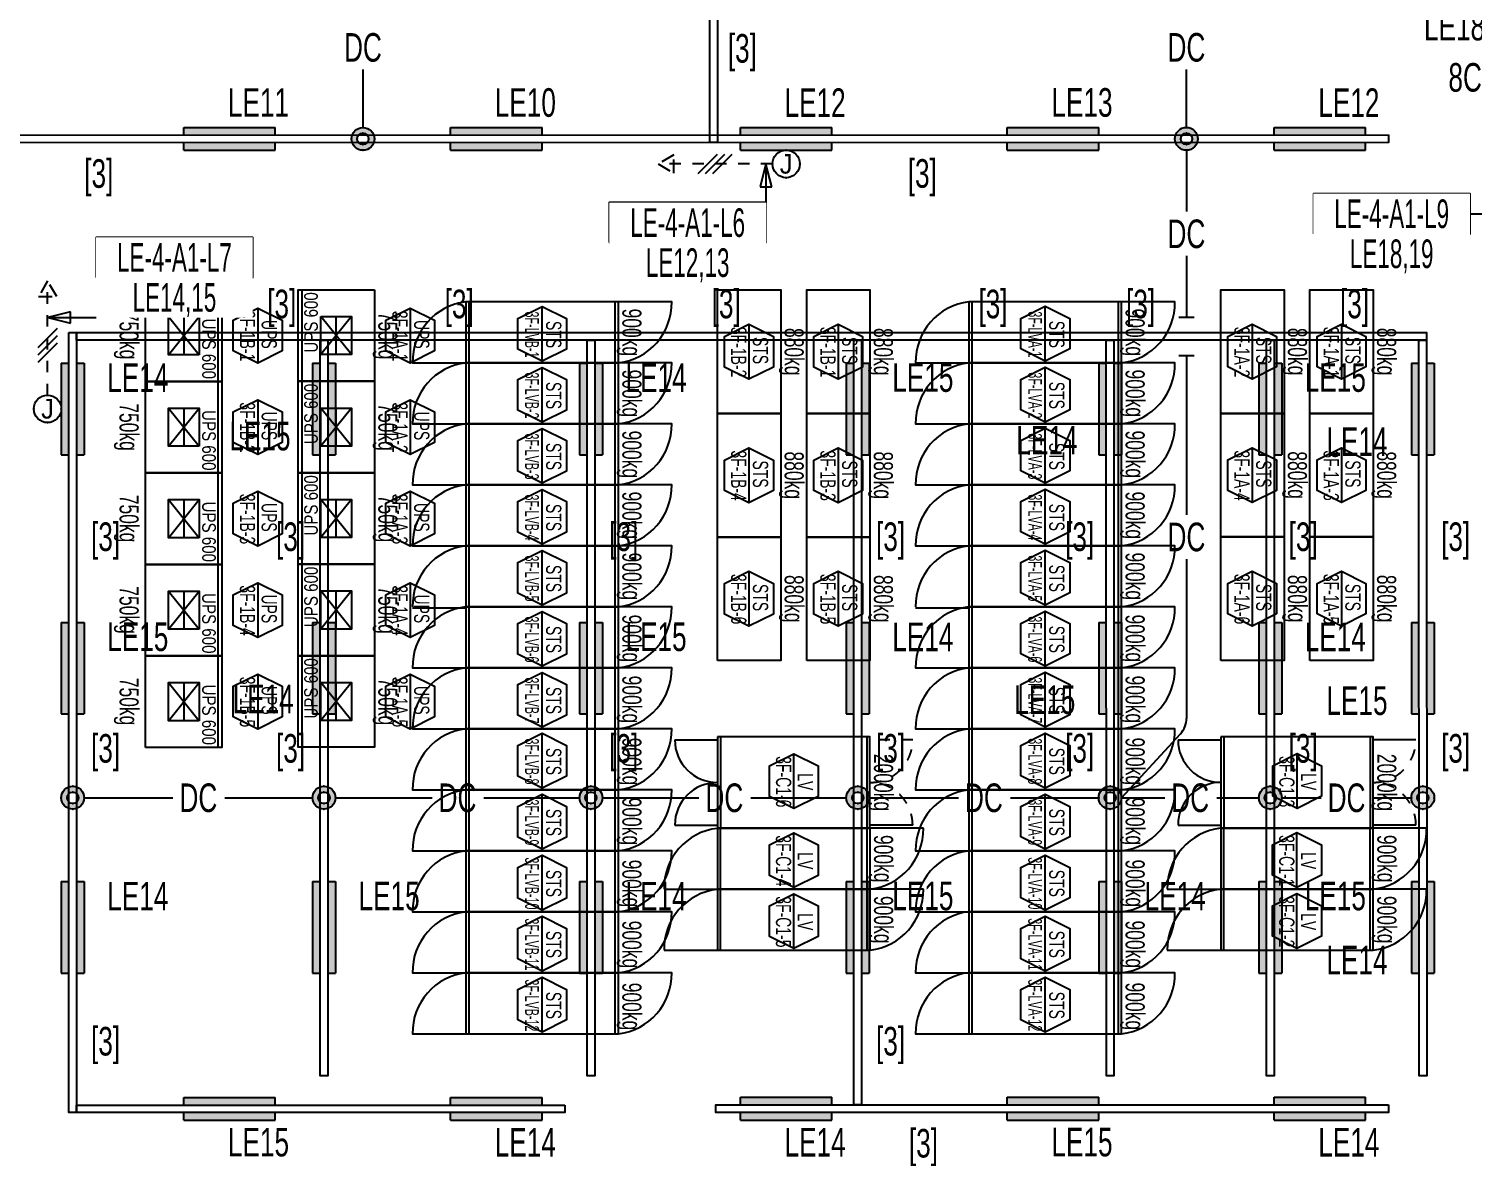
# Model space of a CAD drawing. Header units: millimetres. Extents: x 86947 to 500447, y -530175 to 1059536.
# Drawn here: x 290569 to 309510, y 385776 to 400693 of the extents above; entities that cross this region are included whole.
import ezdxf
from ezdxf.enums import TextEntityAlignment as Align

# ---------------------------------------------------------------- set-up
doc = ezdxf.new("R2010")
doc.units = ezdxf.units.MM
doc.header["$LTSCALE"] = 150
doc.set_wipeout_variables(frame=1)
doc.linetypes.add('D1', pattern=[3, 1, -1, 1])
for name, color, linetype in [('------01 Distribution Panel', 3, 'Continuous'), ('------03 Lighting Fixture', 3, 'Continuous'), ('------04 Lighting Switch', 2, 'Continuous'), ('------04 Number of Strands (가닥수)', 1, 'Continuous'), ('-----20 General Symbol', 3, 'Continuous'), ('-----23 Concealed or Exposed Wire', 4, 'D1'), ('-----25 Emergency Lighting Embeded Wire in Ceiling or Wall', 1, 'Continuous'), ('-----28 Race Way', 1, 'Continuous'), ('-----29 Indicator', 1, 'Continuous'), ('-----33 Equipment', 5, 'Continuous'), ('-----36 Dimension', 1, 'Continuous')]:
    doc.layers.add(name, color=color, linetype=linetype)
doc.styles.add('ELEC', font='Dotum.ttf')

# ---------------------------------------------------------------- blocks, each defined once
blk = doc.blocks.new('UPS 600kV')
at = {"layer": '-----33 Equipment'}
for p, q in [((800, 850), (-402, 850)), ((-52, 199), (448, 601)), ((448, 199), (-52, 601)), ((-52, 400), (448, 400))]:
    blk.add_line(p, q, dxfattribs=at)
for points in [[(798, -100), (-402, -100), (-402, 900), (798, 900)], [(448, 601), (448, 199), (-52, 199), (-52, 601)]]:
    blk.add_lwpolyline(points, close=True, dxfattribs=at)
at = {"layer": '-----33 Equipment', "style": 'ELEC', "width": 0.85}
blk.add_text('UPS 600', height=178.2, dxfattribs=at).set_placement((-26, 731), align=Align.MIDDLE_LEFT)
blk = doc.blocks.new('STS-R')
blk.add_lwpolyline([(886994, -128588), (888614, -128588), (888614, -129418), (886994, -129418), (886994, -128588)])
blk = doc.blocks.new('전기실 장비배치')
at = {"layer": '-----33 Equipment'}
for p, q in [((121646, 478667, 0), (121646, 479467, 0)), ((123564, 478667, 0), (123564, 479467, 0)), ((128244, 478668, 0), (128244, 479468, 0)), ((130164, 478668, 0), (130164, 479468, 0)), ((121646, 477867, 0), (121646, 478667, 0)), ((123564, 477867, 0), (123564, 478667, 0)), ((128244, 477868, 0), (128244, 478668, 0)), ((130164, 477868, 0), (130164, 478668, 0)), ((121646, 477067, 0), (121646, 477867, 0)), ((123564, 477067, 0), (123564, 477867, 0)), ((128244, 477068, 0), (128244, 477868, 0)), ((130164, 477068, 0), (130164, 477868, 0)), ((121646, 476267, 0), (121646, 477067, 0)), ((123564, 476267, 0), (123564, 477067, 0)), ((128244, 476268, 0), (128244, 477068, 0)), ((130164, 476268, 0), (130164, 477068, 0)), ((121646, 475467, 0), (121646, 476267, 0)), ((123564, 475467, 0), (123564, 476267, 0)), ((128244, 475468, 0), (128244, 476268, 0)), ((130164, 475468, 0), (130164, 476268, 0)), ((121646, 474667, 0), (121646, 475467, 0)), ((123564, 474667, 0), (123564, 475467, 0)), ((128244, 474668, 0), (128244, 475468, 0)), ((130164, 474668, 0), (130164, 475468, 0)), ((121646, 473867, 0), (121646, 474667, 0)), ((123564, 473867, 0), (123564, 474667, 0)), ((128244, 473868, 0), (128244, 474668, 0)), ((130164, 473868, 0), (130164, 474668, 0)), ((121646, 473067, 0), (121646, 473867, 0)), ((123564, 473067, 0), (123564, 473867, 0)), ((124344, 473723, 0), (124904, 473723, 0)), ((124944, 473763, 0), (124944, 472563, 0)), ((126862, 473763, 0), (126862, 472563, 0)), ((128244, 473068, 0), (128244, 473868, 0)), ((130164, 473068, 0), (130164, 473868, 0)), ((130944, 473724, 0), (131504, 473724, 0)), ((131544, 473764, 0), (131544, 472564, 0)), ((133462, 473764, 0), (133462, 472564, 0)), ((134064, 473724, 0), (133504, 473724, 0)), ((121646, 472267, 0), (121646, 473067, 0)), ((123564, 472267, 0), (123564, 473067, 0)), ((128244, 472268, 0), (128244, 473068, 0)), ((130164, 472268, 0), (130164, 473068, 0)), ((124344, 472603, 0), (124904, 472603, 0)), ((127464, 472603, 0), (126904, 472603, 0)), ((130944, 472604, 0), (131504, 472604, 0)), ((134064, 472604, 0), (133504, 472604, 0)), ((124945, 471763, 0), (124945, 472563, 0)), ((126865, 471763, 0), (126865, 472563, 0)), ((127605, 472563, 0), (126905, 472563, 0)), ((131545, 471764, 0), (131545, 472564, 0)), ((133465, 471764, 0), (133465, 472564, 0)), ((134205, 472564, 0), (133505, 472564, 0)), ((121646, 471467, 0), (121646, 472267, 0)), ((123564, 471467, 0), (123564, 472267, 0)), ((128244, 471468, 0), (128244, 472268, 0)), ((130164, 471468, 0), (130164, 472268, 0)), ((124203, 471763, 0), (124903, 471763, 0)), ((124945, 470963, 0), (124945, 471763, 0)), ((126865, 470963, 0), (126865, 471763, 0)), ((127605, 471763, 0), (126905, 471763, 0)), ((130803, 471764, 0), (131503, 471764, 0)), ((131545, 470964, 0), (131545, 471764, 0)), ((133465, 470964, 0), (133465, 471764, 0)), ((134205, 471764, 0), (133505, 471764, 0)), ((121646, 470667, 0), (121646, 471467, 0)), ((123564, 470667, 0), (123564, 471467, 0)), ((128244, 470668, 0), (128244, 471468, 0)), ((130164, 470668, 0), (130164, 471468, 0)), ((124203, 470963, 0), (124903, 470963, 0)), ((130803, 470964, 0), (131503, 470964, 0)), ((121646, 469867, 0), (121646, 470667, 0)), ((123564, 469867, 0), (123564, 470667, 0)), ((128244, 469868, 0), (128244, 470668, 0)), ((130164, 469868, 0), (130164, 470668, 0))]:
    blk.add_line(p, q, dxfattribs=at)
at = {"layer": '-----33 Equipment', "linetype": 'D1'}
blk.add_line((127464, 473723, 0), (126904, 473723, 0), dxfattribs=at)
at = {"layer": '-----33 Equipment', "elevation": 0}
for points in [[(121604, 479467, 0.385743), (120904, 478667), (121604, 478667)], [(123604, 478667, 0.385743), (124304, 479467), (123604, 479467)], [(128202, 479468, 0.385743), (127502, 478668), (128202, 478668)], [(130204, 478668, 0.385743), (130904, 479468), (130204, 479468)], [(121604, 478667, 0.385743), (120904, 477867), (121604, 477867)], [(123604, 477867, 0.385743), (124304, 478667), (123604, 478667)], [(128202, 478668, 0.385743), (127502, 477868), (128202, 477868)], [(130204, 477868, 0.385743), (130904, 478668), (130204, 478668)], [(121604, 477867, 0.385743), (120904, 477067), (121604, 477067)], [(123604, 477067, 0.385743), (124304, 477867), (123604, 477867)], [(128202, 477868, 0.385743), (127502, 477068), (128202, 477068)], [(130204, 477068, 0.385743), (130904, 477868), (130204, 477868)], [(121604, 477067, 0.385743), (120904, 476267), (121604, 476267)], [(123604, 476267, 0.385743), (124304, 477067), (123604, 477067)], [(128202, 477068, 0.385743), (127502, 476268), (128202, 476268)], [(130204, 476268, 0.385743), (130904, 477068), (130204, 477068)], [(121604, 476267, 0.385743), (120904, 475467)], [(123604, 475467, 0.385743), (124304, 476267), (123604, 476267)], [(128202, 476268, 0.385743), (127502, 475468)], [(130204, 475468, 0.385743), (130904, 476268), (130204, 476268)], [(121604, 475467, 0.385743), (120904, 474667), (121604, 474667)], [(123604, 474667, 0.385743), (124304, 475467), (123604, 475467)], [(128202, 475468, 0.385743), (127502, 474668), (128202, 474668)], [(130204, 474668, 0.385743), (130904, 475468), (130204, 475468)], [(121604, 474667, 0.385743), (120904, 473867), (121604, 473867)], [(123604, 473867, 0.385743), (124304, 474667), (123604, 474667)], [(128202, 474668, 0.385743), (127502, 473868), (128202, 473868)], [(130204, 473868, 0.385743), (130904, 474668), (130204, 474668)], [(121604, 473867, 0.385743), (120904, 473067), (121604, 473067)], [(123604, 473067, 0.385743), (124304, 473867), (123604, 473867)], [(128202, 473868, 0.385743), (127502, 473068), (128202, 473068)], [(130204, 473068, 0.385743), (130904, 473868), (130204, 473868)], [(121604, 473067, 0.385743), (120904, 472267), (121604, 472267)], [(123604, 472267, 0.385743), (124304, 473067), (123604, 473067)], [(128202, 473068, 0.385743), (127502, 472268), (128202, 472268)], [(130204, 472268, 0.385743), (130904, 473068), (130204, 473068)], [(121604, 472267, 0.385743), (120904, 471467), (121604, 471467)], [(123604, 471467, 0.385743), (124304, 472267), (123604, 472267)], [(128202, 472268, 0.385743), (127502, 471468), (128202, 471468)], [(130204, 471468, 0.385743), (130904, 472268), (130204, 472268)], [(121604, 471467, 0.385743), (120904, 470667), (121604, 470667)], [(123604, 470667, 0.385743), (124304, 471467), (123604, 471467)], [(128202, 471468, 0.385743), (127502, 470668), (128202, 470668)], [(130204, 470668, 0.385743), (130904, 471468), (130204, 471468)], [(121604, 470667, 0.385743), (120904, 469867), (121604, 469867)], [(123604, 469867, 0.385743), (124304, 470667), (123604, 470667)], [(128202, 470668, 0.385743), (127502, 469868), (128202, 469868)], [(130204, 469868, 0.385743), (130904, 470668), (130204, 470668)]]:
    blk.add_lwpolyline(points, format="xyb", dxfattribs=at)
for points in [[(123604, 478667), (123604, 479467), (121604, 479467), (121604, 478667)], [(130204, 478668), (130204, 479468), (128202, 479468), (128202, 478668)], [(123604, 477867), (123604, 478667), (121604, 478667), (121604, 477867)], [(130204, 477868), (130204, 478668), (128202, 478668), (128202, 477868)], [(123604, 477067), (123604, 477867), (121604, 477867), (121604, 477067)], [(130204, 477068), (130204, 477868), (128202, 477868), (128202, 477068)], [(123604, 476267), (123604, 477067), (121604, 477067), (121604, 476267)], [(130204, 476268), (130204, 477068), (128202, 477068), (128202, 476268)], [(123604, 475467), (123604, 476267), (121604, 476267), (121604, 475467)], [(130204, 475468), (130204, 476268), (128202, 476268), (128202, 475468)], [(123604, 474667), (123604, 475467), (121604, 475467), (121604, 474667)], [(130204, 474668), (130204, 475468), (128202, 475468), (128202, 474668)], [(123604, 473867), (123604, 474667), (121604, 474667), (121604, 473867)], [(130204, 473868), (130204, 474668), (128202, 474668), (128202, 473868)], [(123604, 473067), (123604, 473867), (121604, 473867), (121604, 473067)], [(124904, 473763), (124904, 472563), (126904, 472563), (126904, 473763)], [(130204, 473068), (130204, 473868), (128202, 473868), (128202, 473068)], [(131504, 473764), (131504, 472564), (133504, 472564), (133504, 473764)], [(123604, 472267), (123604, 473067), (121604, 473067), (121604, 472267)], [(130204, 472268), (130204, 473068), (128202, 473068), (128202, 472268)], [(126905, 471763), (126905, 472563), (124903, 472563), (124903, 471763)], [(133505, 471764), (133505, 472564), (131503, 472564), (131503, 471764)], [(123604, 471467), (123604, 472267), (121604, 472267), (121604, 471467)], [(130204, 471468), (130204, 472268), (128202, 472268), (128202, 471468)], [(126905, 470963), (126905, 471763), (124903, 471763), (124903, 470963)], [(133505, 470964), (133505, 471764), (131503, 471764), (131503, 470964)], [(123604, 470667), (123604, 471467), (121604, 471467), (121604, 470667)], [(130204, 470668), (130204, 471468), (128202, 471468), (128202, 470668)], [(123604, 469867), (123604, 470667), (121604, 470667), (121604, 469867)], [(130204, 469868), (130204, 470668), (128202, 470668), (128202, 469868)]]:
    blk.add_lwpolyline(points, close=True, dxfattribs=at)
for points in [[(122605, 478688), (122605, 479408), (122925, 479249), (122925, 478848), (122605, 478688), (122285, 478848), (122285, 479249), (122605, 479408)], [(129203, 478690), (129203, 479410), (129523, 479250), (129523, 478850), (129203, 478690), (128883, 478850), (128883, 479250), (129203, 479410)], [(118874, 479384), (118874, 478664), (118554, 478824), (118554, 479225), (118874, 479384), (119194, 479225), (119194, 478824), (118874, 478664)], [(120874, 479384), (120874, 478664), (120554, 478824), (120554, 479225), (120874, 479384), (121194, 479225), (121194, 478824), (120874, 478664)], [(125317, 479173), (125317, 478453), (124997, 478612), (124997, 479013), (125317, 479173), (125637, 479013), (125637, 478612), (125317, 478453)], [(126487, 479173), (126487, 478453), (126167, 478612), (126167, 479013), (126487, 479173), (126807, 479013), (126807, 478612), (126487, 478453)], [(131917, 479174), (131917, 478454), (131597, 478614), (131597, 479015), (131917, 479174), (132237, 479015), (132237, 478614), (131917, 478454)], [(133087, 479174), (133087, 478454), (132767, 478614), (132767, 479015), (133087, 479174), (133407, 479015), (133407, 478614), (133087, 478454)], [(122605, 477888), (122605, 478608), (122925, 478449), (122925, 478048), (122605, 477888), (122285, 478048), (122285, 478449), (122605, 478608)], [(129203, 477890), (129203, 478610), (129523, 478450), (129523, 478050), (129203, 477890), (128883, 478050), (128883, 478450), (129203, 478610)], [(118874, 478184), (118874, 477464), (118554, 477624), (118554, 478025), (118874, 478184), (119194, 478025), (119194, 477624), (118874, 477464)], [(120874, 478184), (120874, 477464), (120554, 477624), (120554, 478025), (120874, 478184), (121194, 478025), (121194, 477624), (120874, 477464)], [(122605, 477088), (122605, 477808), (122925, 477649), (122925, 477248), (122605, 477088), (122285, 477248), (122285, 477649), (122605, 477808)], [(129203, 477090), (129203, 477810), (129523, 477650), (129523, 477250), (129203, 477090), (128883, 477250), (128883, 477650), (129203, 477810)], [(125317, 477553), (125317, 476833), (124997, 476992), (124997, 477393), (125317, 477553), (125637, 477393), (125637, 476992), (125317, 476833)], [(126487, 477553), (126487, 476833), (126167, 476992), (126167, 477393), (126487, 477553), (126807, 477393), (126807, 476992), (126487, 476833)], [(131917, 477554), (131917, 476834), (131597, 476994), (131597, 477395), (131917, 477554), (132237, 477395), (132237, 476994), (131917, 476834)], [(133087, 477554), (133087, 476834), (132767, 476994), (132767, 477395), (133087, 477554), (133407, 477395), (133407, 476994), (133087, 476834)], [(118874, 476984), (118874, 476264), (118554, 476424), (118554, 476825), (118874, 476984), (119194, 476825), (119194, 476424), (118874, 476264)], [(120874, 476984), (120874, 476264), (120554, 476424), (120554, 476825), (120874, 476984), (121194, 476825), (121194, 476424), (120874, 476264)], [(122605, 476288), (122605, 477008), (122925, 476849), (122925, 476448), (122605, 476288), (122285, 476448), (122285, 476849), (122605, 477008)], [(129203, 476290), (129203, 477010), (129523, 476850), (129523, 476450), (129203, 476290), (128883, 476450), (128883, 476850), (129203, 477010)], [(122605, 475488), (122605, 476208), (122925, 476049), (122925, 475648), (122605, 475488), (122285, 475648), (122285, 476049), (122605, 476208)], [(129203, 475490), (129203, 476210), (129523, 476050), (129523, 475650), (129203, 475490), (128883, 475650), (128883, 476050), (129203, 476210)], [(125317, 475933), (125317, 475213), (124997, 475372), (124997, 475773), (125317, 475933), (125637, 475773), (125637, 475372), (125317, 475213)], [(126487, 475933), (126487, 475213), (126167, 475372), (126167, 475773), (126487, 475933), (126807, 475773), (126807, 475372), (126487, 475213)], [(131917, 475934), (131917, 475214), (131597, 475374), (131597, 475775), (131917, 475934), (132237, 475775), (132237, 475374), (131917, 475214)], [(133087, 475934), (133087, 475214), (132767, 475374), (132767, 475775), (133087, 475934), (133407, 475775), (133407, 475374), (133087, 475214)], [(118874, 475784), (118874, 475064), (118554, 475224), (118554, 475625), (118874, 475784), (119194, 475625), (119194, 475224), (118874, 475064)], [(120874, 475784), (120874, 475064), (120554, 475224), (120554, 475625), (120874, 475784), (121194, 475625), (121194, 475224), (120874, 475064)], [(120904, 475453), (121604, 475453)], [(127502, 475454), (128202, 475454)], [(122605, 474688), (122605, 475408), (122925, 475249), (122925, 474848), (122605, 474688), (122285, 474848), (122285, 475249), (122605, 475408)], [(129203, 474690), (129203, 475410), (129523, 475250), (129523, 474850), (129203, 474690), (128883, 474850), (128883, 475250), (129203, 475410)], [(118874, 474584), (118874, 473864), (118554, 474024), (118554, 474425), (118874, 474584), (119194, 474425), (119194, 474024), (118874, 473864)], [(120874, 474584), (120874, 473864), (120554, 474024), (120554, 474425), (120874, 474584), (121194, 474425), (121194, 474024), (120874, 473864)], [(122605, 473888), (122605, 474608), (122925, 474449), (122925, 474048), (122605, 473888), (122285, 474048), (122285, 474449), (122605, 474608)], [(129203, 473890), (129203, 474610), (129523, 474450), (129523, 474050), (129203, 473890), (128883, 474050), (128883, 474450), (129203, 474610)], [(122605, 473088), (122605, 473808), (122925, 473649), (122925, 473248), (122605, 473088), (122285, 473248), (122285, 473649), (122605, 473808)], [(129203, 473090), (129203, 473810), (129523, 473650), (129523, 473250), (129203, 473090), (128883, 473250), (128883, 473650), (129203, 473810)], [(125905, 472821), (125905, 473541), (126225, 473381), (126225, 472980), (125905, 472821), (125585, 472980), (125585, 473381), (125905, 473541)], [(132505, 472822), (132505, 473542), (132825, 473383), (132825, 472982), (132505, 472822), (132185, 472982), (132185, 473383), (132505, 473542)], [(122605, 472288), (122605, 473008), (122925, 472849), (122925, 472448), (122605, 472288), (122285, 472448), (122285, 472849), (122605, 473008)], [(129203, 472290), (129203, 473010), (129523, 472850), (129523, 472450), (129203, 472290), (128883, 472450), (128883, 472850), (129203, 473010)], [(125904, 471784), (125904, 472504), (126224, 472345), (126224, 471944), (125904, 471784), (125584, 471944), (125584, 472345), (125904, 472504)], [(132504, 471786), (132504, 472506), (132824, 472346), (132824, 471946), (132504, 471786), (132184, 471946), (132184, 472346), (132504, 472506)], [(122605, 471488), (122605, 472208), (122925, 472049), (122925, 471648), (122605, 471488), (122285, 471648), (122285, 472049), (122605, 472208)], [(129203, 471490), (129203, 472210), (129523, 472050), (129523, 471650), (129203, 471490), (128883, 471650), (128883, 472050), (129203, 472210)], [(125904, 470984), (125904, 471704), (126224, 471545), (126224, 471144), (125904, 470984), (125584, 471144), (125584, 471545), (125904, 471704)], [(132504, 470986), (132504, 471706), (132824, 471546), (132824, 471146), (132504, 470986), (132184, 471146), (132184, 471546), (132504, 471706)], [(122605, 470688), (122605, 471408), (122925, 471249), (122925, 470848), (122605, 470688), (122285, 470848), (122285, 471249), (122605, 471408)], [(129203, 470690), (129203, 471410), (129523, 471250), (129523, 470850), (129203, 470690), (128883, 470850), (128883, 471250), (129203, 471410)], [(122605, 469888), (122605, 470608), (122925, 470449), (122925, 470048), (122605, 469888), (122285, 470048), (122285, 470449), (122605, 470608)], [(129203, 469890), (129203, 470610), (129523, 470450), (129523, 470050), (129203, 469890), (128883, 470050), (128883, 470450), (129203, 470610)]]:
    blk.add_lwpolyline(points, dxfattribs=at)
at = {"layer": '-----33 Equipment'}
for centre, radius, start, end in [((124904, 473723, 0), 560, 180, 270), ((131504, 473724, 0), 560, 180, 270), ((124904, 472603, 0), 560, 90, 180), ((131504, 472604, 0), 560, 90, 180), ((124994, 471776, 0), 791, 96.6265, 181.0016), ((126813, 472549, 0), 791, 276.6265, 1.0016), ((131594, 471778, 0), 791, 96.6265, 181.0016), ((133413, 472550, 0), 791, 276.6265, 1.0016), ((124994, 470976, 0), 791, 96.6265, 181.0016), ((126813, 471749, 0), 791, 276.6265, 1.0016), ((131594, 470978, 0), 791, 96.6265, 181.0016), ((133413, 471750, 0), 791, 276.6265, 1.0016)]:
    blk.add_arc(centre, radius, start, end, dxfattribs=at)
at = {"layer": '-----33 Equipment', "linetype": 'D1'}
for centre, start, end in [((126904, 473723, 0), 270, 0), ((133504, 473724, 0), 270, 0), ((126904, 472603, 0), 0, 90), ((133504, 472604, 0), 0, 90)]:
    blk.add_arc(centre, 560, start, end, dxfattribs=at)
at = {"layer": '-----33 Equipment'}
for name, p, rotation in [('UPS 600kV', (117504, 479222, 0), 270), ('UPS 600kV', (120304, 478827, 0), 89.99999999999999), ('STS-R', (-3684, -408991, 0), 90.00000000000001), ('STS-R', (-2514, -408991, 0), 90.00000000000001), ('STS-R', (2916, -408989, 0), 90.00000000000001), ('STS-R', (4086, -408989, 0), 90.00000000000001), ('UPS 600kV', (117504, 478022, 0), 270), ('UPS 600kV', (120304, 477627, 0), 89.99999999999999), ('STS-R', (-3684, -410611, 0), 90.00000000000001), ('STS-R', (-2514, -410611, 0), 90.00000000000001), ('STS-R', (2916, -410609, 0), 90.00000000000001), ('STS-R', (4086, -410609, 0), 90.00000000000001), ('UPS 600kV', (117504, 476822, 0), 270), ('UPS 600kV', (120304, 476427, 0), 89.99999999999999), ('STS-R', (-3684, -412231, 0), 90.00000000000001), ('STS-R', (-2514, -412231, 0), 90.00000000000001), ('STS-R', (2916, -412229, 0), 90.00000000000001), ('STS-R', (4086, -412229, 0), 90.00000000000001), ('UPS 600kV', (117504, 475622, 0), 270), ('UPS 600kV', (120304, 475227, 0), 89.99999999999999), ('UPS 600kV', (117504, 474422, 0), 270), ('UPS 600kV', (120304, 474027, 0), 89.99999999999999)]:
    blk.add_blockref(name, p, dxfattribs=dict(at, rotation=rotation))
at = {"layer": '-----33 Equipment', "style": 'ELEC', "width": 0.7}
for s, p in [('750kg', (117156, 479025, 0)), ('750kg', (120550, 479025, 0)), ('900kg', (123750, 479067, 0)), ('900kg', (130350, 479068, 0)), ('880kg', (125878, 478813, 0)), ('880kg', (127048, 478813, 0)), ('880kg', (132478, 478815, 0)), ('880kg', (133648, 478815, 0)), ('900kg', (123750, 478267, 0)), ('900kg', (130350, 478268, 0)), ('750kg', (117156, 477825, 0)), ('750kg', (120550, 477825, 0)), ('900kg', (123750, 477467, 0)), ('900kg', (130350, 477468, 0)), ('880kg', (132478, 477195, 0)), ('880kg', (133648, 477195, 0)), ('880kg', (125878, 477193, 0)), ('880kg', (127048, 477193, 0)), ('900kg', (123750, 476667, 0)), ('900kg', (130350, 476668, 0)), ('750kg', (117156, 476625, 0)), ('750kg', (120550, 476625, 0)), ('900kg', (123750, 475867, 0)), ('900kg', (130350, 475868, 0)), ('880kg', (125878, 475573, 0)), ('880kg', (127048, 475573, 0)), ('880kg', (132478, 475575, 0)), ('880kg', (133648, 475575, 0)), ('750kg', (117156, 475425, 0)), ('750kg', (120550, 475425, 0)), ('900kg', (123750, 475053, 0)), ('900kg', (130350, 475054, 0)), ('750kg', (117156, 474225, 0)), ('750kg', (120550, 474225, 0)), ('900kg', (123750, 474253, 0)), ('900kg', (130350, 474254, 0)), ('900kg', (123750, 473439, 0)), ('900kg', (130350, 473441, 0)), ('2000kg', (127050, 473163, 0)), ('2000kg', (133650, 473164, 0)), ('900kg', (123750, 472653, 0)), ('900kg', (130350, 472654, 0)), ('900kg', (127051, 472163, 0)), ('900kg', (133651, 472164, 0)), ('900kg', (123750, 471839, 0)), ('900kg', (130350, 471841, 0)), ('900kg', (127051, 471363, 0)), ('900kg', (133651, 471364, 0)), ('900kg', (123750, 471039, 0)), ('900kg', (130350, 471041, 0)), ('900kg', (123750, 470225, 0)), ('900kg', (130350, 470227, 0))]:
    blk.add_text(s, height=250, rotation=270, dxfattribs=at).set_placement(p, align=Align.MIDDLE)
at = {"layer": '-----33 Equipment', "style": 'ELEC'}
for s, height, width, p in [('3F-1B-1', 200, 0.7, (118740, 479019, 0)), ('UPS', 200, 0.7, (119025, 479041, 0)), ('3F-1A-1', 200, 0.7, (120740, 479019, 0)), ('UPS', 200, 0.7, (121025, 479041, 0)), ('3F-LVB-1', 180, 0.6, (122471, 479039, 0)), ('STS', 200, 0.7, (122756, 479039, 0)), ('3F-LVA-1', 180, 0.6, (129069, 479041, 0)), ('STS', 200, 0.7, (129354, 479041, 0)), ('3F-1B-2', 200, 0.7, (125183, 478808, 0)), ('3F-1B-1', 200, 0.7, (126353, 478808, 0)), ('3F-1A-2', 200, 0.7, (131783, 478809, 0)), ('3F-1A-1', 200, 0.7, (132953, 478809, 0)), ('STS', 200, 0.7, (125468, 478829, 0)), ('STS', 200, 0.7, (126638, 478829, 0)), ('STS', 200, 0.7, (132068, 478831, 0)), ('STS', 200, 0.7, (133238, 478831, 0)), ('3F-LVB-2', 180, 0.6, (122471, 478239, 0)), ('3F-LVA-2', 180, 0.6, (129069, 478241, 0)), ('STS', 200, 0.7, (122756, 478239, 0)), ('STS', 200, 0.7, (129354, 478241, 0)), ('3F-1B-2', 200, 0.7, (118740, 477819, 0)), ('3F-1A-2', 200, 0.7, (120740, 477819, 0)), ('UPS', 200, 0.7, (119025, 477841, 0)), ('UPS', 200, 0.7, (121025, 477841, 0)), ('3F-LVB-3', 180, 0.6, (122471, 477439, 0)), ('3F-LVA-3', 180, 0.6, (129069, 477441, 0)), ('STS', 200, 0.7, (122756, 477439, 0)), ('3F-1B-4', 200, 0.7, (125183, 477188, 0)), ('3F-1B-3', 200, 0.7, (126353, 477188, 0)), ('STS', 200, 0.7, (129354, 477441, 0)), ('3F-1A-4', 200, 0.7, (131783, 477189, 0)), ('3F-1A-3', 200, 0.7, (132953, 477189, 0)), ('STS', 200, 0.7, (125468, 477209, 0)), ('STS', 200, 0.7, (126638, 477209, 0)), ('STS', 200, 0.7, (132068, 477211, 0)), ('STS', 200, 0.7, (133238, 477211, 0)), ('3F-1B-3', 200, 0.7, (118740, 476619, 0)), ('3F-1A-3', 200, 0.7, (120740, 476619, 0)), ('3F-LVB-4', 180, 0.6, (122471, 476639, 0)), ('3F-LVA-4', 180, 0.6, (129069, 476641, 0)), ('UPS', 200, 0.7, (119025, 476641, 0)), ('UPS', 200, 0.7, (121025, 476641, 0)), ('STS', 200, 0.7, (122756, 476639, 0)), ('STS', 200, 0.7, (129354, 476641, 0)), ('3F-LVB-5', 180, 0.6, (122471, 475839, 0)), ('STS', 200, 0.7, (122756, 475839, 0)), ('3F-LVA-5', 180, 0.6, (129069, 475841, 0)), ('STS', 200, 0.7, (129354, 475841, 0)), ('3F-1B-6', 200, 0.7, (125183, 475568, 0)), ('3F-1B-5', 200, 0.7, (126353, 475568, 0)), ('3F-1A-6', 200, 0.7, (131783, 475569, 0)), ('3F-1A-5', 200, 0.7, (132953, 475569, 0)), ('3F-1B-4', 200, 0.7, (118740, 475419, 0)), ('UPS', 200, 0.7, (119025, 475441, 0)), ('3F-1A-4', 200, 0.7, (120740, 475419, 0)), ('UPS', 200, 0.7, (121025, 475441, 0)), ('STS', 200, 0.7, (125468, 475589, 0)), ('STS', 200, 0.7, (126638, 475589, 0)), ('STS', 200, 0.7, (132068, 475591, 0)), ('STS', 200, 0.7, (133238, 475591, 0)), ('3F-LVB-6', 180, 0.6, (122471, 475039, 0)), ('3F-LVA-6', 180, 0.6, (129069, 475041, 0)), ('STS', 200, 0.7, (122756, 475039, 0)), ('STS', 200, 0.7, (129354, 475041, 0)), ('3F-1B-5', 200, 0.7, (118740, 474219, 0)), ('3F-1A-5', 200, 0.7, (120740, 474219, 0)), ('3F-LVB-7', 180, 0.6, (122471, 474239, 0)), ('3F-LVA-7', 180, 0.6, (129069, 474241, 0)), ('UPS', 200, 0.7, (119025, 474241, 0)), ('UPS', 200, 0.7, (121025, 474241, 0)), ('STS', 200, 0.7, (122756, 474239, 0)), ('STS', 200, 0.7, (129354, 474241, 0)), ('3F-LVB-8', 180, 0.6, (122471, 473439, 0)), ('3F-LVA-8', 180, 0.6, (129069, 473441, 0)), ('STS', 200, 0.7, (122756, 473439, 0)), ('STS', 200, 0.7, (129354, 473441, 0)), ('3F-C1-6', 200, 0.7, (125771, 473172, 0)), ('3F-C1-3', 200, 0.7, (132371, 473173, 0)), ('LV', 200, 0.7, (126056, 473172, 0)), ('LV', 200, 0.7, (132656, 473173, 0)), ('3F-LVB-9', 180, 0.6, (122471, 472639, 0)), ('STS', 200, 0.7, (122756, 472639, 0)), ('3F-LVA-9', 180, 0.6, (129069, 472641, 0)), ('STS', 200, 0.7, (129354, 472641, 0)), ('3F-C1-4', 200, 0.7, (125770, 472135, 0)), ('3F-C1-1', 200, 0.7, (132370, 472137, 0)), ('LV', 200, 0.7, (126055, 472135, 0)), ('LV', 200, 0.7, (132655, 472137, 0)), ('3F-LVB-10', 180, 0.6, (122471, 471839, 0)), ('STS', 200, 0.7, (122756, 471839, 0)), ('3F-LVA-10', 180, 0.6, (129069, 471841, 0)), ('STS', 200, 0.7, (129354, 471841, 0)), ('3F-C1-5', 200, 0.7, (125770, 471335, 0)), ('3F-C1-2', 200, 0.7, (132370, 471337, 0)), ('3F-LVB-11', 180, 0.6, (122471, 471039, 0)), ('LV', 200, 0.7, (126055, 471335, 0)), ('3F-LVA-11', 180, 0.6, (129069, 471041, 0)), ('LV', 200, 0.7, (132655, 471337, 0)), ('STS', 200, 0.7, (122756, 471039, 0)), ('STS', 200, 0.7, (129354, 471041, 0)), ('3F-LVB-12', 180, 0.6, (122471, 470239, 0)), ('3F-LVA-12', 180, 0.6, (129069, 470241, 0)), ('STS', 200, 0.7, (122756, 470239, 0)), ('STS', 200, 0.7, (129354, 470241, 0))]:
    blk.add_text(s, height=height, rotation=270, dxfattribs=dict(at, width=width)).set_placement(p, align=Align.MIDDLE_CENTER)
blk = doc.blocks.new('D01')
at = {"linetype": 'Continuous'}
blk.add_circle((0, 0), 150, dxfattribs=at)
for p in [(-150, 0), (0, 150), (150, 0), (0, -150)]:
    blk.add_point(p)
blk = doc.blocks.new('E01')
h = blk.add_hatch(color=256)
edge = h.paths.add_edge_path(flags=17)
edge.add_arc((0, 0), 75, 0, 360)
edge = h.paths.add_edge_path()
edge.add_arc((0, 0), 150, 0, 360)
blk.add_blockref('D01', (0, 0))
at = {"xscale": 0.5, "yscale": 0.5, "zscale": 0.5}
blk.add_blockref('D01', (0, 0), dxfattribs=at)
blk = doc.blocks.new('E17')
h = blk.add_hatch(color=256)
h.paths.add_polyline_path([(600, 100), (-600, 100), (-600, 0), (600, 0)])
h.paths.add_polyline_path([(600, -100), (-600, -100), (-600, -200), (600, -200)])
for p, q in [((-600, 100), (600, 100)), ((-600, 100), (-600, 0)), ((600, 100), (600, 0)), ((600, 100), (600, 0)), ((-600, -100), (-600, -200)), ((600, -100), (600, -200)), ((-600, -200), (600, -200))]:
    blk.add_line(p, q)
blk = doc.blocks.new('O04')
blk.add_circle((0, 0), 150)
for p in [(-150, 0), (0, 150), (150, 0), (0, -150)]:
    blk.add_point(p)
at = {"style": 'ELEC'}
blk.add_text('J', height=214, dxfattribs=at).set_placement((0, 0), align=Align.MIDDLE)
blk = doc.blocks.new('O07')
blk.add_lwpolyline([(0, -100), (173, 0), (0, 100)], close=True)
blk = doc.blocks.new('*U45')
at = {"color": 0}
for p, q in [((-186, -106), (26, 106)), ((-106, -106), (106, 106)), ((-26, -106), (186, 106))]:
    blk.add_line(p, q, dxfattribs=at)

msp = doc.modelspace()

# ---------------------------------------------------------------- linework, layer by layer
at = {"layer": '------01 Distribution Panel', "color": 1, "elevation": 0}
for points in [[(307415, 398005), (309470, 398005), (309470, 398530), (307415, 398530)], [(298181, 397890), (300236, 397890), (300236, 398415), (298181, 398415)], [(291451, 397432), (293505, 397432), (293505, 397957), (291451, 397957)]]:
    msp.add_lwpolyline(points, close=True, dxfattribs=at)
at = {"layer": '-----23 Concealed or Exposed Wire', "elevation": 0}
for points in [[(300320, 398921), (298820, 398921)], [(290814, 395888), (290814, 397388)]]:
    msp.add_lwpolyline(points, dxfattribs=at)
at = {"layer": '-----25 Emergency Lighting Embeded Wire in Ceiling or Wall'}
for p, q in [((294950, 400159), (294950, 399400)), ((305750, 399401), (305750, 400160)), ((305750, 399101), (305750, 398296)), ((305750, 397715), (305750, 396910)), ((305650, 396910), (305850, 396910)), ((305650, 396410), (305850, 396410)), ((305750, 396410), (305750, 394320)), ((305750, 393738), (305750, 391649)), ((304899, 390608), (305671, 391445)), ((291294, 390608), (292458, 390608)), ((293139, 390608), (294289, 390608)), ((294589, 390608), (295857, 390608)), ((296537, 390608), (297790, 390608)), ((298090, 390608), (299357, 390608)), ((300037, 390608), (301289, 390608)), ((301589, 390608), (302761, 390608)), ((303442, 390608), (304599, 390608)), ((304899, 390608), (305466, 390608)), ((306147, 390608), (306700, 390608)), ((307000, 390608), (307517, 390608)), ((308197, 390608), (308700, 390608))]:
    msp.add_line(p, q, dxfattribs=at)
msp.add_arc((305450, 391649), 300, 317.3208, 0, dxfattribs=at)
at = {"layer": '-----28 Race Way', "elevation": 0}
for points in [[(299500, 401701), (299600, 401701), (299600, 399201), (299500, 399201)], [(308400, 399301), (308400, 399201), (278000, 399200), (278000, 399300)], [(291094, 396709), (291194, 396709), (291194, 386478), (291094, 386478)], [(291194, 396609), (291194, 396709), (308900, 396710), (308900, 396610)], [(294389, 396610), (294489, 396610), (294490, 386959), (294390, 386959)], [(297890, 396610), (297990, 396610), (297991, 386959), (297891, 386959)], [(301389, 396610), (301489, 396610), (301490, 386579), (301390, 386579)], [(304699, 396610), (304799, 396610), (304800, 386959), (304700, 386959)], [(306800, 396610), (306900, 396610), (306901, 386959), (306801, 386959)], [(308800, 396610), (308900, 396610), (308901, 386959), (308801, 386959)], [(297600, 386578), (297600, 386478), (291194, 386478), (291194, 386578)], [(308400, 386579), (308400, 386479), (299579, 386479), (299579, 386579)]]:
    msp.add_lwpolyline(points, close=True, dxfattribs=at)
at = {"layer": '-----29 Indicator', "color": 1}
for p, q in [((300236, 398921), (300161, 398621)), ((300311, 398621), (300236, 398921)), ((300161, 398621), (300311, 398621)), ((291116, 396982), (290816, 396907)), ((290816, 396907), (291116, 396832)), ((291116, 396832), (291116, 396982))]:
    msp.add_line(p, q, dxfattribs=at)

# ---------------------------------------------------------------- block references
at = {"layer": '------03 Lighting Fixture', "color": 3, "xscale": -1}
for p, rotation in [((293200, 399200), 180), ((296700, 399200), 180), ((300500, 399201), 180), ((304000, 399201), 180), ((307500, 399201), 180), ((291094, 395708), 90), ((294389, 395708), 90), ((297890, 395708), 90), ((301389, 395708), 90), ((304699, 395708), 90), ((306800, 395708), 90), ((308800, 395708), 90), ((291094, 392308), 90), ((294389, 392308), 90), ((297890, 392308), 90), ((301389, 392308), 90), ((304699, 392308), 90), ((306800, 392308), 90), ((308800, 392308), 90), ((291094, 388908), 90), ((294389, 388908), 90), ((297890, 388908), 90), ((301389, 388908), 90), ((304699, 388908), 90), ((306800, 388908), 90), ((308800, 388908), 90), ((293200, 386478), 180), ((296700, 386478), 180), ((300500, 386479), 180), ((304000, 386479), 180), ((307500, 386479), 180)]:
    msp.add_blockref('E17', p, dxfattribs=dict(at, rotation=rotation))
at = {"layer": '------03 Lighting Fixture'}
for p in [(294950, 399250), (305750, 399251), (291144, 390608), (294439, 390608), (297940, 390608), (301439, 390608), (304749, 390608), (306850, 390608), (308850, 390608)]:
    msp.add_blockref('E01', p, dxfattribs=at)
at = {"layer": '------04 Number of Strands (가닥수)', "xscale": 1.2, "yscale": 1.2, "zscale": 1.2}
msp.add_blockref('*U45', (299570, 398921), dxfattribs=at)
at = {"layer": '------04 Number of Strands (가닥수)', "xscale": -1.2, "yscale": 1.2, "zscale": 1.2, "rotation": 90}
msp.add_blockref('*U45', (290814, 396541), dxfattribs=at)
at = {"layer": '-----20 General Symbol', "xscale": 1.2, "yscale": 1.2, "zscale": 1.2}
for p in [(300500, 398921), (290814, 395708)]:
    msp.add_blockref('O04', p, dxfattribs=at)
at = {"layer": '-----23 Concealed or Exposed Wire', "xscale": 1.199999999953434, "yscale": 1.199999999953434, "zscale": 1.199999999953434}
for p, rotation in [((299028, 398921), 180), ((290814, 397181), 89.99999999999999)]:
    msp.add_blockref('O07', p, dxfattribs=dict(at, rotation=rotation))
at = {"layer": '-----36 Dimension'}
msp.add_blockref('전기실 장비배치', (174696, -82355), dxfattribs=at)

# ---------------------------------------------------------------- texts
at = {"layer": '------04 Lighting Switch', "style": 'ELEC', "width": 0.7}
for s, p in [('LE18~25', (309557, 400729, 0)), ('8CCT', (309634, 400057, 0)), ('LE11', (293580, 399727)), ('LE10', (297080, 399727)), ('LE12', (300880, 399728)), ('LE13', (304380, 399728)), ('LE12', (307880, 399728)), ('LE14', (291997, 396117)), ('LE14', (298794, 396117)), ('LE15', (302293, 396117)), ('LE15', (307703, 396117)), ('LE15', (293600, 395349)), ('LE14', (303920, 395298)), ('LE14', (307987, 395279)), ('LE15', (291997, 392717)), ('LE15', (298794, 392717)), ('LE14', (302293, 392717)), ('LE14', (307703, 392717)), ('LE14', (293642, 391904)), ('LE15', (303892, 391891)), ('LE15', (307987, 391879)), ('LE14', (291997, 389317)), ('LE15', (295293, 389317)), ('LE14', (298794, 389317)), ('LE15', (302293, 389317)), ('LE14', (305602, 389317)), ('LE15', (307703, 389317)), ('LE14', (307987, 388479)), ('LE15', (293580, 386088)), ('LE14', (297080, 386088)), ('LE14', (300880, 386089)), ('LE15', (304380, 386089)), ('LE14', (307880, 386089))]:
    msp.add_text(s, height=375, dxfattribs=at).set_placement(p, align=Align.MIDDLE)
at = {"layer": '-----25 Emergency Lighting Embeded Wire in Ceiling or Wall', "style": 'ELEC', "width": 0.7}
for p in [(294950, 400450), (305750, 400451), (305750, 398005), (305750, 394029), (292792, 390608), (296190, 390608), (299690, 390608), (303094, 390608), (305799, 390608), (307850, 390608)]:
    msp.add_text('DC', height=375, dxfattribs=at).set_placement(p, align=Align.MIDDLE)
at = {"layer": '-----28 Race Way', "style": 'ELEC', "width": 0.7}
for p in [(299926, 400391), (291486, 398749), (302286, 398750), (293885, 397038), (296213, 397038), (303213, 397038), (305149, 397038), (307955, 397038), (291575, 393985), (294001, 393985), (298371, 393985), (301870, 393985), (304350, 393985), (307281, 393985), (309281, 393985), (291575, 391209), (294001, 391209), (298371, 391209), (301870, 391209), (304350, 391209), (307281, 391209), (309281, 391209), (291575, 387368), (301870, 387368), (302301, 386030)]:
    msp.add_text('[3]', height=375, dxfattribs=at).set_placement(p, align=Align.MIDDLE)

# ---------------------------------------------------------------- next in the draw order: wipeouts: each hides what was drawn before it
at = {"color": 1}
for points in [[(307415, 398005), (309470, 398005), (309470, 398530), (307415, 398530)], [(298181, 397890), (300236, 397890), (300236, 398415), (298181, 398415)], [(291451, 397432), (293505, 397432), (293505, 397957), (291451, 397957)]]:
    msp.add_wipeout(points, dxfattribs=at)

# ---------------------------------------------------------------- next in the draw order: linework, layer by layer
at = {"layer": '-----29 Indicator'}
for p, q in [((300236, 398921), (300236, 398415)), ((309470, 398268), (310970, 398268))]:
    msp.add_line(p, q, dxfattribs=at)

# ---------------------------------------------------------------- next in the draw order: wipeouts: each hides what was drawn before it
at = {"color": 1}
for points in [[(307415, 397480), (309470, 397480), (309470, 398005), (307415, 398005)], [(298181, 397365), (300236, 397365), (300236, 397890), (298181, 397890)], [(291451, 396907), (293505, 396907), (293505, 397432), (291451, 397432)]]:
    msp.add_wipeout(points, dxfattribs=at)

# ---------------------------------------------------------------- next in the draw order: linework, layer by layer
at = {"layer": '-----29 Indicator'}
msp.add_line((290816, 396907), (291451, 396907), dxfattribs=at)

# ---------------------------------------------------------------- next in the draw order: texts
at = {"layer": '-----28 Race Way', "style": 'ELEC', "width": 0.7}
msp.add_text('[3]', height=375, dxfattribs=at).set_placement((299714, 397038), align=Align.MIDDLE)
at = {"style": 'ELEC', "width": 0.6}
for s, p in [('LE-4-A1-L6', (299209, 398152)), ('LE-4-A1-L9', (308442, 398268)), ('LE-4-A1-L7', (292478, 397695)), ('LE12,13', (299209, 397627)), ('LE18,19', (308442, 397743)), ('LE14,15', (292478, 397170))]:
    msp.add_text(s, height=375, dxfattribs=at).set_placement(p, align=Align.MIDDLE_CENTER)

doc.saveas('drawing.dxf')
